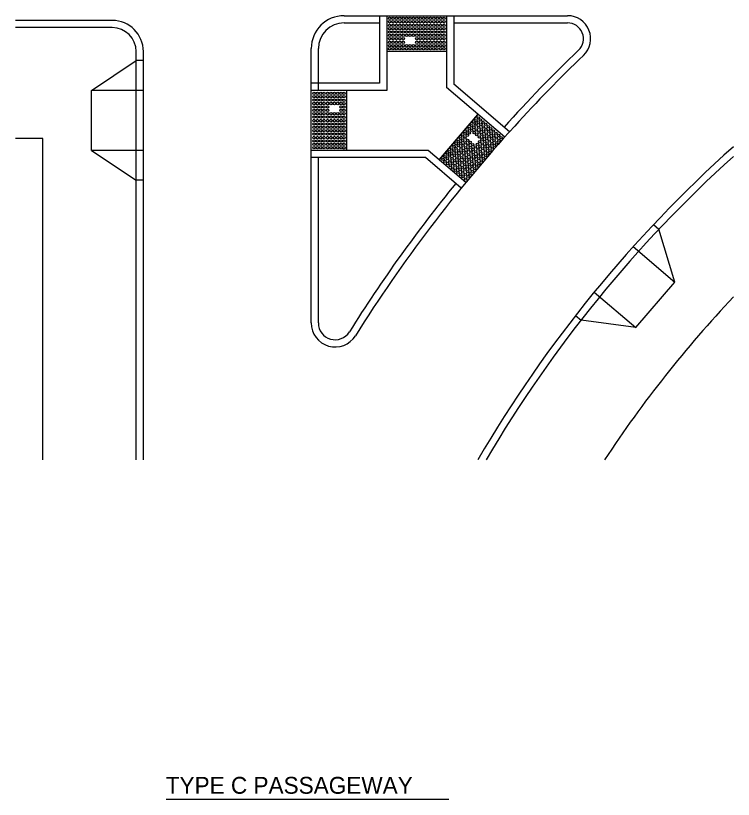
# Model space of a CAD drawing. Extents: x -218 to 9, y 108 to 245.
# Drawn here: x -40.7 to 9.3, y 158.4 to 212.9 of the extents above; entities that cross this region are included whole.
import ezdxf

# ---------------------------------------------------------------- set-up
doc = ezdxf.new("R2010")
doc.units = 0
doc.layers.add('mc_ISLAND', color=7, linetype='Continuous')
doc.layers.add('mc_MISC-CONST-anno', color=7, linetype='Continuous')

msp = doc.modelspace()

# ---------------------------------------------------------------- linework, layer by layer
at = {"layer": 'mc_ISLAND'}
for p, q in [((-17.82, 212.922), (-2.257, 212.922)), ((-15.345, 212.922), (-15.345, 208.213)), ((-14.845, 212.922), (-14.845, 207.713)), ((-10.679, 212.922), (-10.679, 207.926)), ((-10.179, 212.922), (-10.179, 208.156)), ((-33.966, 212.588), (-40.694, 212.588)), ((-17.82, 212.422), (-15.345, 212.422)), ((-10.179, 212.422), (-2.257, 212.422)), ((-33.966, 212.088), (-40.694, 212.088)), ((-20.111, 191.534), (-20.111, 210.63)), ((-19.611, 207.713), (-19.611, 210.63)), ((-32.299, 182.01), (-32.299, 210.422)), ((-31.799, 182.01), (-31.799, 210.422)), ((-14.845, 210.452), (-10.679, 210.452)), ((-35.424, 207.713), (-32.299, 209.797)), ((-31.799, 209.797), (-32.299, 209.797)), ((-15.345, 208.213), (-20.111, 208.213)), ((-6.635, 204.473), (-10.679, 207.926)), ((-6.301, 204.845), (-10.179, 208.156)), ((-31.799, 207.713), (-35.424, 207.713)), ((-35.424, 203.547), (-35.424, 207.713)), ((-14.845, 207.713), (-20.111, 207.713)), ((-17.642, 203.547), (-17.642, 207.703)), ((-11.204, 202.899), (-8.491, 206.062)), ((-11.204, 202.899), (-8.498, 206.054)), ((-8.498, 206.054), (-11.204, 202.899)), ((-11.204, 202.899), (-8.558, 205.984)), ((-38.799, 204.377), (-40.694, 204.377)), ((-38.799, 182.01), (-38.799, 204.377)), ((-31.799, 203.547), (-35.424, 203.547)), ((-35.424, 203.547), (-32.299, 201.463)), ((-11.967, 203.547), (-20.111, 203.547)), ((-9.348, 201.31), (-11.967, 203.547)), ((-12.151, 203.047), (-20.111, 203.047)), ((-19.611, 191.534), (-19.611, 203.047)), ((-9.665, 200.923), (-12.151, 203.047)), ((-31.799, 201.463), (-32.299, 201.463)), ((3.727, 198.384), (4.108, 198.059)), ((5.202, 194.385), (4.108, 198.059)), ((2.315, 196.85), (5.202, 194.385)), ((2.496, 191.216), (5.202, 194.385)), ((-0.398, 193.688), (2.496, 191.216)), ((-1.7, 192.06), (-1.319, 191.735)), ((2.496, 191.216), (-1.319, 191.735))]:
    msp.add_line(p, q, dxfattribs=at)
for centre in [(-14.651, 212.733), (-14.414, 212.733), (-14.177, 212.733), (-13.941, 212.733), (-13.704, 212.733), (-13.467, 212.733), (-13.23, 212.733), (-12.993, 212.733), (-12.757, 212.733), (-12.52, 212.733), (-12.283, 212.733), (-12.046, 212.733), (-11.809, 212.733), (-11.573, 212.733), (-11.336, 212.733), (-11.099, 212.733), (-10.862, 212.733), (-14.651, 212.496), (-14.651, 212.259), (-14.414, 212.496), (-14.414, 212.259), (-14.177, 212.496), (-14.177, 212.259), (-13.941, 212.496), (-13.941, 212.259), (-13.704, 212.496), (-13.704, 212.259), (-13.467, 212.496), (-13.467, 212.259), (-13.23, 212.496), (-13.23, 212.259), (-12.993, 212.496), (-12.993, 212.259), (-12.757, 212.496), (-12.757, 212.259), (-12.52, 212.496), (-12.52, 212.259), (-12.283, 212.496), (-12.283, 212.259), (-12.046, 212.496), (-12.046, 212.259), (-11.809, 212.496), (-11.809, 212.259), (-11.573, 212.496), (-11.573, 212.259), (-11.336, 212.496), (-11.336, 212.259), (-11.099, 212.496), (-11.099, 212.259), (-10.862, 212.496), (-10.862, 212.259), (-14.651, 212.022), (-14.651, 211.785), (-14.651, 211.549), (-14.414, 212.022), (-14.414, 211.785), (-14.414, 211.549), (-14.177, 212.022), (-14.177, 211.785), (-14.177, 211.549), (-13.941, 212.022), (-13.941, 211.785), (-13.941, 211.549), (-13.704, 212.022), (-13.704, 211.785), (-13.704, 211.549), (-13.467, 212.022), (-13.467, 211.785), (-13.467, 211.549), (-13.23, 212.022), (-13.23, 211.785), (-13.23, 211.549), (-12.993, 212.022), (-12.993, 211.785), (-12.993, 211.549), (-12.757, 212.022), (-12.757, 211.785), (-12.757, 211.549), (-12.52, 212.022), (-12.52, 211.785), (-12.52, 211.549), (-12.283, 212.022), (-12.283, 211.785), (-12.283, 211.549), (-12.046, 212.022), (-12.046, 211.785), (-12.046, 211.549), (-11.809, 212.022), (-11.809, 211.785), (-11.809, 211.549), (-11.573, 212.022), (-11.573, 211.785), (-11.573, 211.549), (-11.336, 212.022), (-11.336, 211.785), (-11.336, 211.549), (-11.099, 212.022), (-11.099, 211.785), (-11.099, 211.549), (-10.862, 212.022), (-10.862, 211.785), (-10.862, 211.549), (-14.651, 211.312), (-14.651, 211.075), (-14.414, 211.312), (-14.414, 211.075), (-14.177, 211.312), (-14.177, 211.075), (-13.941, 211.312), (-13.941, 211.075), (-13.704, 211.312), (-13.704, 211.075), (-12.757, 211.312), (-12.757, 211.075), (-12.52, 211.312), (-12.52, 211.075), (-12.283, 211.312), (-12.283, 211.075), (-12.046, 211.312), (-12.046, 211.075), (-11.809, 211.312), (-11.809, 211.075), (-11.573, 211.312), (-11.573, 211.075), (-11.336, 211.312), (-11.336, 211.075), (-11.099, 211.312), (-11.099, 211.075), (-10.862, 211.312), (-10.862, 211.075), (-14.658, 210.632), (-14.651, 210.838), (-14.421, 210.632), (-14.414, 210.838), (-14.184, 210.632), (-14.177, 210.838), (-13.948, 210.632), (-13.941, 210.838), (-13.711, 210.632), (-13.704, 210.838), (-13.474, 210.632), (-13.467, 210.838), (-13.237, 210.632), (-13.23, 210.838), (-13, 210.632), (-12.993, 210.838), (-12.764, 210.632), (-12.757, 210.838), (-12.527, 210.632), (-12.52, 210.838), (-12.29, 210.632), (-12.283, 210.838), (-12.053, 210.632), (-12.046, 210.838), (-11.816, 210.632), (-11.809, 210.838), (-11.58, 210.632), (-11.573, 210.838), (-11.343, 210.632), (-11.336, 210.838), (-11.106, 210.632), (-11.099, 210.838), (-10.869, 210.632), (-10.862, 210.838), (-19.922, 207.52), (-19.922, 207.283), (-19.685, 207.52), (-19.685, 207.283), (-19.449, 207.52), (-19.449, 207.283), (-19.212, 207.52), (-19.212, 207.283), (-18.975, 207.52), (-18.975, 207.283), (-18.738, 207.52), (-18.738, 207.283), (-18.501, 207.52), (-18.501, 207.283), (-18.265, 207.52), (-18.265, 207.283), (-18.028, 207.52), (-18.028, 207.283), (-17.821, 207.513), (-17.821, 207.276), (-19.922, 207.046), (-19.922, 206.809), (-19.685, 207.046), (-19.685, 206.809), (-19.449, 207.046), (-19.449, 206.809), (-19.212, 207.046), (-19.212, 206.809), (-18.975, 207.046), (-18.975, 206.809), (-18.738, 207.046), (-18.738, 206.809), (-18.501, 207.046), (-18.501, 206.809), (-18.265, 207.046), (-18.265, 206.809), (-18.028, 207.046), (-18.028, 206.809), (-17.821, 207.039), (-17.821, 206.802), (-19.922, 206.573), (-19.922, 206.336), (-19.922, 206.099), (-19.685, 206.573), (-19.685, 206.336), (-19.685, 206.099), (-19.449, 206.573), (-19.449, 206.336), (-19.449, 206.099), (-19.212, 206.573), (-19.212, 206.336), (-19.212, 206.099), (-18.975, 206.573), (-18.975, 206.336), (-18.975, 206.099), (-18.738, 206.099), (-18.501, 206.099), (-18.265, 206.099), (-18.028, 206.573), (-18.028, 206.336), (-18.028, 206.099), (-17.821, 206.565), (-17.821, 206.329), (-17.821, 206.092), (-19.922, 205.862), (-19.922, 205.625), (-19.685, 205.862), (-19.685, 205.625), (-19.449, 205.862), (-19.449, 205.625), (-19.212, 205.862), (-19.212, 205.625), (-18.975, 205.862), (-18.975, 205.625), (-18.738, 205.862), (-18.738, 205.625), (-18.501, 205.862), (-18.501, 205.625), (-18.265, 205.862), (-18.265, 205.625), (-18.028, 205.862), (-18.028, 205.625), (-17.821, 205.855), (-17.821, 205.618), (-8.631, 205.623), (-8.477, 205.803), (-8.325, 205.663), (-19.922, 205.389), (-19.922, 205.152), (-19.685, 205.389), (-19.685, 205.152), (-19.449, 205.389), (-19.449, 205.152), (-19.212, 205.389), (-19.212, 205.152), (-18.975, 205.389), (-18.975, 205.152), (-18.738, 205.389), (-18.738, 205.152), (-18.501, 205.389), (-18.501, 205.152), (-18.265, 205.389), (-18.265, 205.152), (-18.028, 205.389), (-18.028, 205.152), (-17.821, 205.381), (-17.821, 205.145), (-9.093, 205.084), (-8.939, 205.264), (-8.787, 205.124), (-8.785, 205.443), (-8.633, 205.304), (-8.479, 205.483), (-8.453, 205.15), (-8.299, 205.329), (-8.273, 204.995), (-8.145, 205.509), (-8.119, 205.175), (-7.965, 205.355), (-7.94, 205.021), (-7.785, 205.201), (-7.606, 205.047), (-19.922, 204.915), (-19.922, 204.678), (-19.922, 204.441), (-19.685, 204.915), (-19.685, 204.678), (-19.685, 204.441), (-19.449, 204.915), (-19.449, 204.678), (-19.449, 204.441), (-19.212, 204.915), (-19.212, 204.678), (-19.212, 204.441), (-18.975, 204.915), (-18.975, 204.678), (-18.975, 204.441), (-18.738, 204.915), (-18.738, 204.678), (-18.738, 204.441), (-18.501, 204.915), (-18.501, 204.678), (-18.501, 204.441), (-18.265, 204.915), (-18.265, 204.678), (-18.265, 204.441), (-18.028, 204.915), (-18.028, 204.678), (-18.028, 204.441), (-17.821, 204.908), (-17.821, 204.671), (-9.556, 204.545), (-9.402, 204.724), (-9.25, 204.585), (-9.247, 204.904), (-9.095, 204.764), (-8.941, 204.944), (-8.762, 204.79), (-8.607, 204.97), (-8.582, 204.636), (-8.428, 204.816), (-8.402, 204.482), (-8.248, 204.661), (-8.094, 204.841), (-8.068, 204.507), (-7.914, 204.687), (-7.76, 204.867), (-7.734, 204.533), (-7.58, 204.713), (-7.426, 204.892), (-7.4, 204.559), (-7.246, 204.738), (-7.066, 204.584), (-19.922, 204.205), (-19.922, 203.968), (-19.685, 204.205), (-19.685, 203.968), (-19.449, 204.205), (-19.449, 203.968), (-19.212, 204.205), (-19.212, 203.968), (-18.975, 204.205), (-18.975, 203.968), (-18.738, 204.205), (-18.738, 203.968), (-18.501, 204.205), (-18.501, 203.968), (-18.265, 204.205), (-18.265, 203.968), (-18.028, 204.205), (-18.028, 203.968), (-17.821, 204.434), (-17.821, 204.197), (-17.821, 203.961), (-10.018, 204.005), (-9.864, 204.185), (-9.712, 204.045), (-9.71, 204.365), (-9.558, 204.225), (-9.532, 203.891), (-9.404, 204.405), (-9.378, 204.071), (-9.224, 204.251), (-9.198, 203.917), (-9.044, 204.097), (-8.864, 203.942), (-8.531, 203.968), (-8.376, 204.148), (-8.222, 204.328), (-8.197, 203.994), (-8.042, 204.173), (-7.888, 204.353), (-7.863, 204.019), (-7.709, 204.199), (-7.554, 204.379), (-7.529, 204.045), (-7.375, 204.225), (-7.349, 203.891), (-7.221, 204.404), (-7.195, 204.07), (-7.041, 204.25), (-6.887, 204.43), (-19.922, 203.731), (-19.685, 203.731), (-19.449, 203.731), (-19.212, 203.731), (-18.975, 203.731), (-18.738, 203.731), (-18.501, 203.731), (-18.265, 203.731), (-18.028, 203.731), (-17.821, 203.724), (-10.481, 203.466), (-10.326, 203.646), (-10.174, 203.506), (-10.172, 203.826), (-10.02, 203.686), (-9.995, 203.352), (-9.866, 203.866), (-9.841, 203.532), (-9.686, 203.711), (-9.661, 203.378), (-9.507, 203.557), (-9.352, 203.737), (-9.327, 203.403), (-9.173, 203.583), (-9.019, 203.763), (-8.993, 203.429), (-8.839, 203.609), (-8.685, 203.788), (-8.659, 203.454), (-8.505, 203.634), (-8.351, 203.814), (-8.325, 203.48), (-8.171, 203.66), (-8.017, 203.84), (-7.991, 203.506), (-7.837, 203.685), (-7.812, 203.351), (-7.683, 203.865), (-7.657, 203.531), (-7.503, 203.711), (-10.943, 202.927), (-10.789, 203.106), (-10.637, 202.967), (-10.635, 203.286), (-10.483, 203.147), (-10.457, 202.813), (-10.329, 203.326), (-10.303, 202.992), (-10.149, 203.172), (-10.123, 202.838), (-9.969, 203.018), (-9.815, 203.198), (-9.789, 202.864), (-9.635, 203.044), (-9.481, 203.223), (-9.455, 202.89), (-9.301, 203.069), (-9.147, 203.249), (-9.122, 202.915), (-8.967, 203.095), (-8.813, 203.275), (-8.788, 202.941), (-8.633, 203.12), (-8.479, 203.3), (-8.454, 202.966), (-8.3, 203.146), (-8.274, 202.812), (-8.145, 203.326), (-8.12, 202.992), (-7.966, 203.172), (-10.791, 202.787), (-10.611, 202.633), (-10.432, 202.479), (-10.277, 202.659), (-10.252, 202.325), (-10.098, 202.504), (-9.943, 202.684), (-9.918, 202.35), (-9.764, 202.53), (-9.61, 202.71), (-9.584, 202.376), (-9.43, 202.556), (-9.276, 202.735), (-9.25, 202.401), (-9.096, 202.581), (-8.942, 202.761), (-8.916, 202.427), (-8.762, 202.607), (-8.736, 202.273), (-8.608, 202.787), (-8.582, 202.453), (-8.428, 202.632), (-10.072, 202.17), (-9.892, 202.016), (-9.738, 202.196), (-9.713, 201.862), (-9.558, 202.042), (-9.404, 202.222), (-9.379, 201.888), (-9.224, 202.068), (-9.199, 201.734), (-9.07, 202.247), (-9.045, 201.913), (-8.891, 202.093), (-9.533, 201.708), (-9.353, 201.554)]:
    msp.add_circle(centre, 0.0834, dxfattribs=at)
for centre, radius, start, end in [((-17.82, 210.63), 2.292, 90, 180), ((-2.257, 211.317), 1.604, 313.8055, 90), ((-33.966, 210.422), 2.167, 0, 90), ((-17.82, 210.63), 1.792, 90, 180), ((-2.257, 211.317), 1.104, 313.8055, 90), ((-33.966, 210.422), 1.667, 0, 90), ((69.901, 136.087), 103.137, 133.80549, 137.94723), ((69.901, 136.087), 102.637, 133.80549, 137.64053), ((69.901, 136.087), 102.637, 137.64052, 147.88675), ((69.09, 136.801), 89.804, 131.75509, 149.77372), ((69.09, 136.801), 89.304, 132.0421, 149.58664), ((69.901, 136.087), 103.137, 140.81764, 147.88675), ((69.09, 136.801), 82.304, 136.60486, 146.68164), ((-18.445, 191.534), 1.667, 180, 327.8868), ((-18.445, 191.534), 1.167, 180, 327.8868)]:
    msp.add_arc(centre, radius, start, end, dxfattribs=at)
at = {"layer": 'mc_MISC-CONST-anno'}
msp.add_line((-30.208, 158.383), (-10.52, 158.383), dxfattribs=at)

# ---------------------------------------------------------------- texts
msp.add_text('TYPE C PASSAGEWAY', height=1.17522, dxfattribs=at).set_placement((-30.244, 158.77))

doc.saveas('drawing.dxf')
